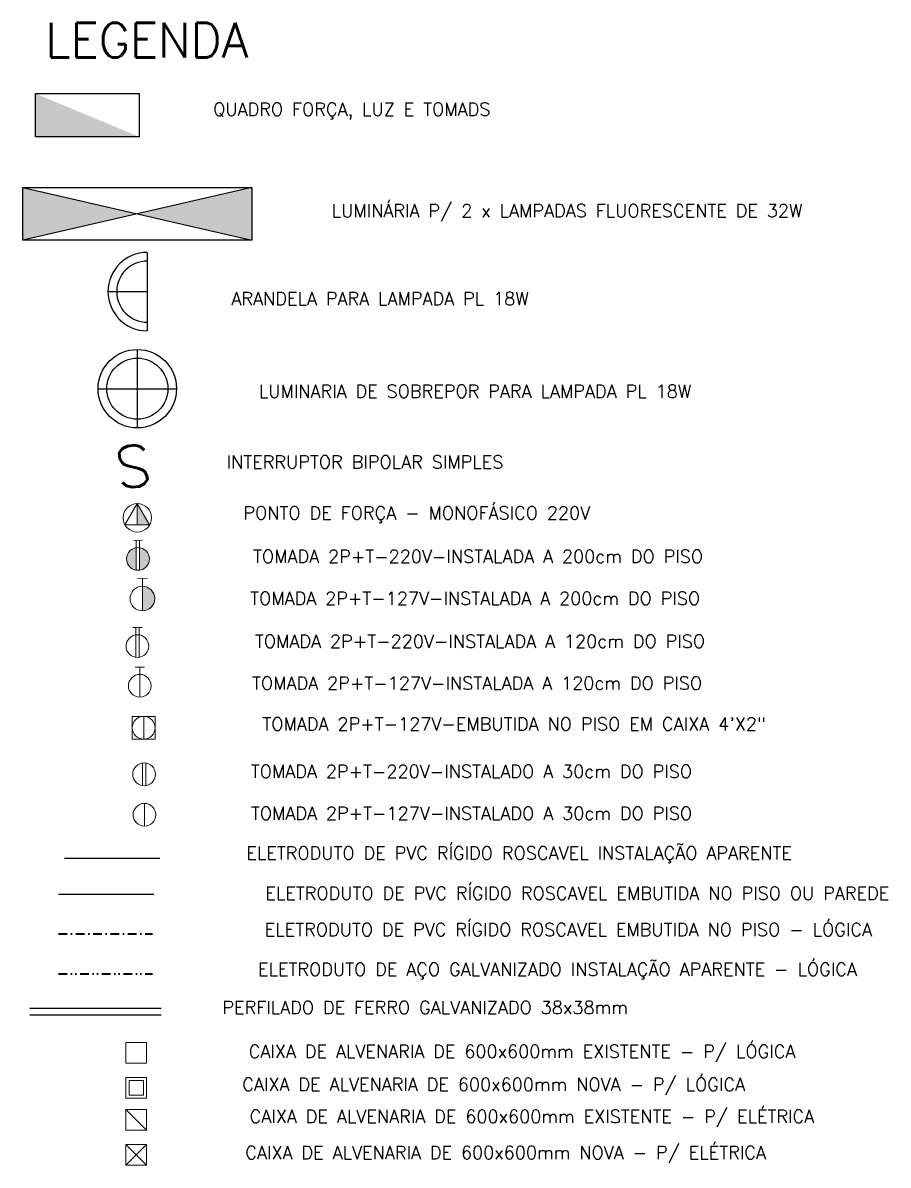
# Model space of a CAD drawing. Header units: millimetres. Extents: x 27525 to 1347740, y 16401 to 59429.
# Drawn here: x 656367 to 661373, y 32115 to 38727 of the extents above; entities that cross this region are included whole.
import ezdxf
from ezdxf.lldxf.tags import DXFTag

# ---------------------------------------------------------------- set-up
doc = ezdxf.new("R2010")
doc.units = ezdxf.units.MM
doc.linetypes.add('DASHDOT', pattern=[1, 0.5, -0.25, 0, -0.25])
doc.linetypes.add('DIVIDE', pattern=[1.25, 0.5, -0.25, 0, -0.25, 0, -0.25])
for name, color, linetype, lineweight in [('Anotações', 54, 'Continuous', 5), ('ArqElet', 11, 'Continuous', 5), ('Visto', 144, 'Continuous', 9)]:
    doc.layers.add(name, color=color, linetype=linetype, lineweight=lineweight)
for name, color, linetype in [('DET-025', 3, 'Continuous'), ('ELETRICA', 3, 'Continuous'), ('Eletruto embutido no piso', 4, 'HIDDEN'), ('PERFILADO', 2, 'Continuous'), ('Text_140', 5, 'Continuous')]:
    doc.layers.add(name, color=color, linetype=linetype)
doc.layers.add('Lógica', color=7, linetype='Continuous', lineweight=40, true_color=0xf2650d)
doc.styles.add('A-175', font='romans.shx', dxfattribs={"height": 0.3375})
doc.styles.add('R60', font='romans.shx', dxfattribs={"height": 0.15})
doc.styles.get("Standard").update_dxf_attribs({"font": 'romans.shx'})
tags = doc.linetypes.add('HIDDEN', pattern=[0.375, 0.25, -0.125]).pattern_tags.tags
tags[6:7] = [DXFTag(74, 4), DXFTag(75, 0), DXFTag(340, '0'), DXFTag(46, 1.0), DXFTag(50, 0.0), DXFTag(44, 0.0), DXFTag(45, 0.0)]
tags[4:5] = [DXFTag(74, 4), DXFTag(75, 0), DXFTag(340, '0'), DXFTag(46, 1.0), DXFTag(50, 0.0), DXFTag(44, 0.0), DXFTag(45, 0.0)]

msp = doc.modelspace()

# ---------------------------------------------------------------- hatches: boundary and pattern name
at = {"layer": 'ArqElet'}
h = msp.add_hatch(color=3, dxfattribs=at)
h.dxf.hatch_style = 1
h.paths.add_polyline_path([(656439.85, 38316.958), (656439.85, 38066.958), (657039.85, 38066.958)])
h = msp.add_hatch(color=3, dxfattribs=at)
h.dxf.hatch_style = 1
h.paths.add_polyline_path([(657029.2, 35944.196), (657029.2, 35820.716), (657100.491, 35820.716)])
h = msp.add_hatch(color=3, dxfattribs=at)
h.dxf.hatch_style = 1
h.paths.add_polyline_path([(657042.838, 35558.797, 0.3710462), (657098.879, 35623.918, 0.3710462), (657042.838, 35689.038)])
h.paths.add_polyline_path([(657023.207, 35689.038, 0.3710462), (656967.166, 35623.918, 0.3710462), (657023.207, 35558.797)])
h = msp.add_hatch(color=3, dxfattribs=at)
h.dxf.hatch_style = 1
h.paths.add_polyline_path([(657058.599, 35323.115, 0.41421356), (657129.943, 35394.46, 0.41421356), (657058.599, 35465.804)])
at = {"layer": 'ELETRICA'}
h = msp.add_hatch(color=256, dxfattribs=at)
h.dxf.hatch_style = 1
h.paths.add_polyline_path([(656367.2, 37774.415), (656367.2, 37468.415), (657029.2, 37621.415)])
h.paths.add_polyline_path([(657691.2, 37468.415), (657691.2, 37774.415), (657029.2, 37621.415)])

# ---------------------------------------------------------------- linework, layer by layer
at = {"layer": 'ArqElet', "color": 3}
for p, q in [((656439.85, 38066.958), (657039.85, 38066.958)), ((656957.908, 35820.716), (657029.2, 35944.196)), ((657029.2, 35944.196), (657100.491, 35820.716)), ((657029.2, 35944.196), (657029.2, 35820.716)), ((656957.908, 35820.716), (657100.491, 35820.716)), ((657006.534, 35731.076), (657059.511, 35732.075)), ((657023.207, 35558.797), (657023.207, 35731.39)), ((657042.838, 35558.797), (657042.838, 35731.76)), ((657029.903, 35510.548), (657087.294, 35511.63)), ((657058.599, 35323.115), (657058.599, 35511.16)), ((657003.606, 35226.291), (657056.582, 35227.29)), ((657020.279, 35054.012), (657020.279, 35226.605)), ((657039.909, 35054.012), (657039.909, 35226.975)), ((657017.251, 34996.965), (657070.227, 34997.964)), ((657043.739, 34823.95), (657043.739, 34997.53)), ((657132.013, 34712.443), (657000.3, 34712.443)), ((657000.3, 34712.443), (657000.3, 34580.731)), ((657066.156, 34580.731), (657066.156, 34712.443)), ((657132.013, 34712.443), (657132.013, 34580.731)), ((657000.3, 34580.731), (657132.013, 34580.731)), ((657058.873, 34312.352), (657058.873, 34442.593)), ((657078.504, 34312.352), (657078.504, 34442.593)), ((657070.722, 34077.121), (657070.722, 34208.834))]:
    msp.add_line(p, q, dxfattribs=at)
for centre, radius in [((657029.2, 35861.876), 82.32), ((657033.022, 35623.918), 65.856), ((657058.599, 35394.46), 71.344), ((657030.094, 35119.132), 65.856), ((657043.739, 34889.806), 65.856), ((657066.156, 34646.587), 65.856), ((657068.689, 34377.472), 65.856), ((657070.722, 34142.978), 65.856)]:
    msp.add_circle(centre, radius, dxfattribs=at)
at = {"layer": 'ELETRICA'}
for p, q in [((656367.2, 37774.415), (657691.2, 37468.415)), ((657691.2, 37774.415), (656367.2, 37468.415)), ((657086.616, 37397.693), (657086.616, 36943.893)), ((656859.716, 37170.793), (657086.616, 37170.793)), ((656859.716, 37170.793), (657086.616, 37170.793)), ((657029.2, 36836.179), (657029.2, 36382.38)), ((656802.3, 36609.279), (657256.1, 36609.279))]:
    msp.add_line(p, q, dxfattribs=at)
msp.add_lwpolyline([(656367.2, 37774.415), (657691.2, 37774.415), (657691.2, 37468.415), (656367.2, 37468.415)], close=True, dxfattribs=at)
for radius in [226.9, 176.747]:
    msp.add_circle((657029.2, 36609.279), radius, dxfattribs=at)
for radius in [226.9, 226.9, 176.747, 176.747]:
    msp.add_arc((657086.616, 37170.793), radius, 90, 270, dxfattribs=at)
at = {"layer": 'Eletruto embutido no piso', "linetype": 'Continuous', "ltscale": 400}
msp.add_line((656608.62, 33891.184), (657159.187, 33891.184), dxfattribs=at)
at = {"layer": 'Eletruto embutido no piso', "ltscale": 400}
msp.add_line((656573.922, 33683.163), (657124.489, 33683.163), dxfattribs=at)
at = {"layer": 'Lógica', "linetype": 'DASHDOT', "ltscale": 100}
msp.add_line((656573.294, 33453.218), (657117.884, 33453.218), dxfattribs=at)
at = {"layer": 'Lógica', "linetype": 'DIVIDE', "ltscale": 100}
msp.add_line((656573.294, 33223.273), (657117.884, 33223.273), dxfattribs=at)
at = {"layer": 'PERFILADO'}
for p, q in [((656407.997, 33024.146), (657166.883, 33024.146)), ((656407.997, 32986.146), (657166.883, 32986.146))]:
    msp.add_line(p, q, dxfattribs=at)
at = {"layer": 'PERFILADO', "color": 3, "lineweight": -2, "ltscale": 1.3}
msp.add_lwpolyline([(656439.85, 38316.958), (657039.85, 38316.958), (657039.85, 38066.958), (656439.85, 38066.958)], close=True, dxfattribs=at)
at = {"layer": 'Visto', "color": 3}
for p, q in [((656963.273, 32438.372), (657083.273, 32318.372)), ((656963.273, 32235.358), (657083.273, 32115.358)), ((657083.273, 32235.358), (656963.273, 32115.358))]:
    msp.add_line(p, q, dxfattribs=at)
for points in [[(656963.273, 32826.16), (656963.273, 32706.16), (657083.273, 32706.16), (657083.273, 32826.16), (656963.273, 32826.16)], [(656963.273, 32623.146), (656963.273, 32503.146), (657083.273, 32503.146), (657083.273, 32623.146), (656963.273, 32623.146)], [(656963.273, 32438.372), (656963.273, 32318.372), (657083.273, 32318.372), (657083.273, 32438.372), (656963.273, 32438.372)], [(656963.273, 32235.358), (656963.273, 32115.358), (657083.273, 32115.358), (657083.273, 32235.358), (656963.273, 32235.358)]]:
    msp.add_lwpolyline(points, dxfattribs=at)
msp.add_lwpolyline([(656981.273, 32605.146), (656981.273, 32521.146), (657065.273, 32521.146), (657065.273, 32605.146)], close=True, dxfattribs=at)

# ---------------------------------------------------------------- texts
at = {"layer": 'Anotações', "color": 3, "insert": (657094.897, 36290.762), "char_height": 240, "width": 8003.71902, "attachment_point": 7, "rotation": 186.4369784}
msp.add_mtext('S', dxfattribs=at)
at = {"layer": 'DET-025', "char_height": 75, "width": 4667.7466, "attachment_point": 3, "style": 'R60'}
for s, insert in [('QUADRO FORÇA, LUZ E TOMADS', (659071.913, 38264.097)), ('LUMINÁRIA P/ 2 x LAMPADAS FLUORESCENTE DE 32W', (660876.583, 37676.51)), ('ARANDELA PARA LAMPADA PL 18W', (659293.044, 37168.086)), ('LUMINARIA DE SOBREPOR PARA LAMPADA PL 18W', (660232.932, 36631.956)), ('INTERRUPTOR BIPOLAR SIMPLES ', (659146.756, 36222.428)), ('PONTO DE FORÇA - MONOFÁSICO 220V', (659648.862, 35927.911)), ('TOMADA 2P+T-220V-INSTALADA A 200cm DO PISO', (660302.243, 35675.966)), ('TOMADA 2P+T-127V-INSTALADA A 200cm DO PISO', (660285.485, 35433.175)), ('TOMADA 2P+T-220V-INSTALADA A 120cm DO PISO', (660313.543, 35185.227)), ('TOMADA 2P+T-127V-INSTALADA A 120cm DO PISO', (660296.786, 34942.437)), ('TOMADA 2P+T-127V-EMBUTIDA NO PISO EM CAIXA 4\'X2"', (660665.193, 34706.105)), ('TOMADA 2P+T-220V-INSTALADO A 30cm DO PISO', (660238.233, 34431.446)), ('TOMADA 2P+T-127V-INSTALADO A 30cm DO PISO', (660238.778, 34189.192)), ('ELETRODUTO DE PVC RÍGIDO ROSCAVEL INSTALAÇÃO APARENTE', (660816.097, 33958.935)), ('ELETRODUTO DE PVC RÍGIDO ROSCAVEL EMBUTIDA NO PISO OU PAREDE', (661379.048, 33726.45)), ('ELETRODUTO DE PVC RÍGIDO ROSCAVEL EMBUTIDA NO PISO - LÓGICA', (661279.306, 33516.31)), ('ELETRODUTO DE AÇO GALVANIZADO INSTALAÇÃO APARENTE - LÓGICA', (661191.894, 33286.365)), ('PERFILADO DE FERRO GALVANIZADO 38x38mm ', (659867.626, 33065.386)), ('CAIXA DE ALVENARIA DE 600x600mm EXISTENTE - P/ LÓGICA', (660836.374, 32810.985)), ('CAIXA DE ALVENARIA DE 600x600mm NOVA - P/ LÓGICA', (660545.131, 32619.783)), ('CAIXA DE ALVENARIA DE 600x600mm EXISTENTE - P/ ELÉTRICA', (660944.814, 32434.604)), ('CAIXA DE ALVENARIA DE 600x600mm NOVA - P/ ELÉTRICA', (660665.848, 32225.963))]:
    msp.add_mtext(s, dxfattribs=dict(at, insert=insert))
at = {"layer": 'Text_140', "style": 'A-175'}
msp.add_text('LEGENDA', height=200, dxfattribs=at).set_placement((656497.548, 38526.506))

doc.saveas('drawing.dxf')
